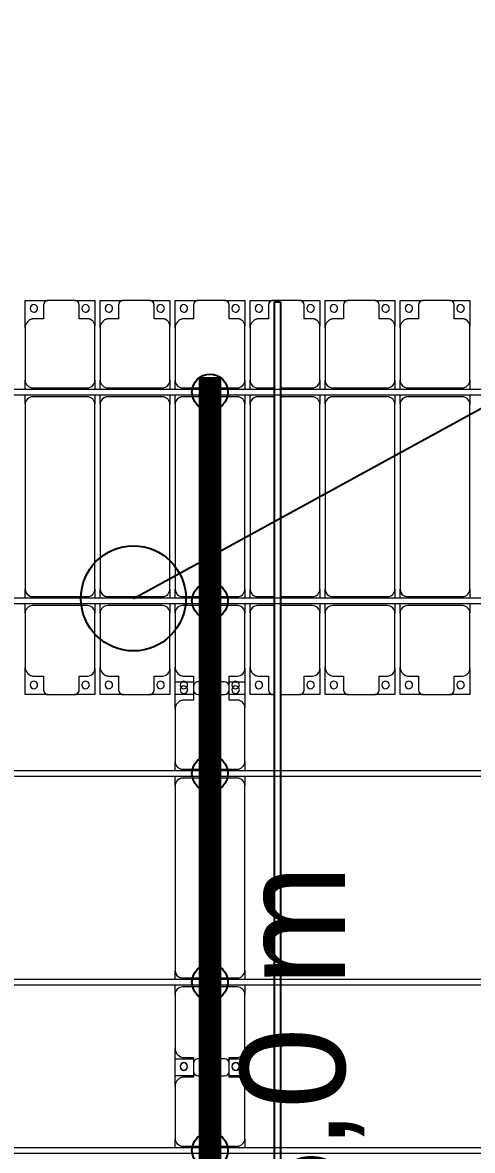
# Model space of a CAD drawing. Header units: millimetres. Extents: x -147246 to 112336, y -213734 to -86506.
# Drawn here: x -5364 to -2364, y -98215 to -90706 of the extents above; entities that cross this region are included whole.
import ezdxf

# ---------------------------------------------------------------- set-up
doc = ezdxf.new("R2010")
doc.units = ezdxf.units.MM
doc.layers.add('A-GENM', color=13, linetype='Continuous', lineweight=9)
doc.layers.add('S-BEAM', color=12, linetype='Continuous', lineweight=9)
for name, color, linetype in [('GC-BICH NEO', 6, 'Continuous'), ('GC-DAY NEO', 5, 'Continuous'), ('GC-GHI CHU', 2, 'Continuous'), ('GC-HOP 40x60 GIA CUONG', 1, 'Continuous')]:
    doc.layers.add(name, color=color, linetype=linetype)
doc.styles.add('GC_VN', font='arial.ttf')

# ---------------------------------------------------------------- blocks, each defined once
blk = doc.blocks.new('Dải phao đi lại kèm đỡ invester - DẢI PHAO ĐI LẠI-15551-BỐ TRÍ KHUNG KẾT CẤU BÈ PIN 05')
at = {"layer": 'A-GENM', "color": 7}
for p, q in [((134758.4, 1312.2), (134911.8, 1312.2)), ((134758.4, 1129.7), (134758.4, 1312.2)), ((134881.8, 1282.2), (134881.8, 1189.7)), ((135088.2, 1312.2), (134911.8, 1312.2)), ((135088.2, 1312.2), (135223.4, 1312.2)), ((135118.2, 1189.7), (135118.2, 1282.2)), ((135223.4, 1312.2), (135223.4, 1139.7)), ((135258.4, 1312.2), (135411.8, 1312.2)), ((135258.4, 1129.7), (135258.4, 1312.2)), ((135381.8, 1282.2), (135381.8, 1189.7)), ((135588.2, 1312.2), (135411.8, 1312.2)), ((135588.2, 1312.2), (135723.4, 1312.2)), ((135618.2, 1189.7), (135618.2, 1282.2)), ((135723.4, 1312.2), (135723.4, 1139.7)), ((135758.4, 1312.2), (135911.8, 1312.2)), ((135758.4, 1129.7), (135758.4, 1312.2)), ((135881.8, 1282.2), (135881.8, 1189.7)), ((136088.2, 1312.2), (135911.8, 1312.2)), ((136088.2, 1312.2), (136223.4, 1312.2)), ((136118.2, 1189.7), (136118.2, 1282.2)), ((136223.4, 1312.2), (136223.4, 1139.7)), ((136258.4, 1312.2), (136411.8, 1312.2)), ((136258.4, 1129.7), (136258.4, 1312.2)), ((136381.8, 1282.2), (136381.8, 1189.7)), ((136588.2, 1312.2), (136411.8, 1312.2)), ((136588.2, 1312.2), (136723.4, 1312.2)), ((136618.2, 1189.7), (136618.2, 1282.2)), ((136723.4, 1312.2), (136723.4, 1139.7)), ((136758.4, 1312.2), (136911.8, 1312.2)), ((136758.4, 1129.7), (136758.4, 1312.2)), ((136881.8, 1282.2), (136881.8, 1189.7)), ((137088.2, 1312.2), (136911.8, 1312.2)), ((137088.2, 1312.2), (137223.4, 1312.2)), ((137118.2, 1189.7), (137118.2, 1282.2)), ((137223.4, 1312.2), (137223.4, 1139.7)), ((137258.4, 1312.2), (137411.8, 1312.2)), ((137258.4, 1129.7), (137258.4, 1312.2)), ((137381.8, 1282.2), (137381.8, 1189.7)), ((137588.2, 1312.2), (137411.8, 1312.2)), ((137588.2, 1312.2), (137723.4, 1312.2)), ((137618.2, 1189.7), (137618.2, 1282.2)), ((137723.4, 1312.2), (137723.4, 1139.7)), ((134758.4, 1129.7), (134758.4, 779.7)), ((134881.8, 1189.7), (134818.4, 1189.7)), ((135173.4, 1189.7), (135118.2, 1189.7)), ((135223.4, 779.7), (135223.4, 1139.7)), ((135258.4, 1129.7), (135258.4, 779.7)), ((135381.8, 1189.7), (135318.4, 1189.7)), ((135673.4, 1189.7), (135618.2, 1189.7)), ((135723.4, 779.7), (135723.4, 1139.7)), ((135758.4, 1129.7), (135758.4, 779.7)), ((135881.8, 1189.7), (135818.4, 1189.7)), ((136173.4, 1189.7), (136118.2, 1189.7)), ((136223.4, 779.7), (136223.4, 1139.7)), ((136258.4, 1129.7), (136258.4, 779.7)), ((136381.8, 1189.7), (136318.4, 1189.7)), ((136673.4, 1189.7), (136618.2, 1189.7)), ((136723.4, 779.7), (136723.4, 1139.7)), ((136758.4, 1129.7), (136758.4, 779.7)), ((136881.8, 1189.7), (136818.4, 1189.7)), ((137173.4, 1189.7), (137118.2, 1189.7)), ((137223.4, 779.7), (137223.4, 1139.7)), ((137258.4, 1129.7), (137258.4, 779.7)), ((137381.8, 1189.7), (137318.4, 1189.7)), ((137673.4, 1189.7), (137618.2, 1189.7)), ((137723.4, 779.7), (137723.4, 1139.7)), ((134758.4, 721.1), (134758.4, 779.7)), ((135223.4, 779.7), (135223.4, 721.1)), ((135258.4, 721.1), (135258.4, 779.7)), ((135723.4, 779.7), (135723.4, 721.1)), ((135758.4, 721.1), (135758.4, 779.7)), ((136223.4, 779.7), (136223.4, 721.1)), ((136258.4, 721.1), (136258.4, 779.7)), ((136723.4, 779.7), (136723.4, 721.1)), ((136758.4, 721.1), (136758.4, 779.7)), ((137223.4, 779.7), (137223.4, 721.1)), ((137258.4, 721.1), (137258.4, 779.7)), ((137723.4, 779.7), (137723.4, 721.1)), ((134758.4, 620.3), (134758.4, 681.1)), ((134808.4, 729.7), (135173.4, 729.7)), ((135223.4, 681.1), (135223.4, 620.3)), ((135258.4, 620.3), (135258.4, 681.1)), ((135308.4, 729.7), (135673.4, 729.7)), ((135723.4, 681.1), (135723.4, 620.3)), ((135758.4, 620.3), (135758.4, 681.1)), ((135808.4, 729.7), (136173.4, 729.7)), ((136223.4, 681.1), (136223.4, 620.3)), ((136258.4, 620.3), (136258.4, 681.1)), ((136308.4, 729.7), (136421.3, 729.7)), ((136461.3, 729.7), (136673.4, 729.7)), ((136723.4, 681.1), (136723.4, 620.3)), ((136758.4, 620.3), (136758.4, 681.1)), ((136808.4, 729.7), (137173.4, 729.7)), ((137223.4, 681.1), (137223.4, 620.3)), ((137258.4, 620.3), (137258.4, 681.1)), ((137308.4, 729.7), (137673.4, 729.7)), ((137723.4, 681.1), (137723.4, 620.3)), ((134758.4, 620.3), (134758.4, -610.3)), ((135173.4, 670.3), (134808.4, 670.3)), ((135223.4, -610.3), (135223.4, 620.3)), ((135258.4, 620.3), (135258.4, -610.3)), ((135673.4, 670.3), (135308.4, 670.3)), ((135723.4, -610.3), (135723.4, 620.3)), ((135758.4, 620.3), (135758.4, -610.3)), ((136173.4, 670.3), (135808.4, 670.3)), ((136223.4, -610.3), (136223.4, 620.3)), ((136258.4, 620.3), (136258.4, -610.3)), ((136421.3, 670.3), (136308.4, 670.3)), ((136673.4, 670.3), (136461.3, 670.3)), ((136723.4, -610.3), (136723.4, 620.3)), ((136758.4, 620.3), (136758.4, -610.3)), ((137173.4, 670.3), (136808.4, 670.3)), ((137223.4, -610.3), (137223.4, 620.3)), ((137258.4, 620.3), (137258.4, -610.3)), ((137673.4, 670.3), (137308.4, 670.3)), ((137723.4, -610.3), (137723.4, 620.3)), ((134758.4, -668.9), (134758.4, -610.3)), ((134808.4, -660.3), (135173.4, -660.3)), ((135223.4, -610.3), (135223.4, -668.9)), ((135258.4, -668.9), (135258.4, -610.3)), ((135308.4, -660.3), (135673.4, -660.3)), ((135723.4, -610.3), (135723.4, -668.9)), ((135758.4, -668.9), (135758.4, -610.3)), ((135808.4, -660.3), (136173.4, -660.3)), ((136223.4, -610.3), (136223.4, -668.9)), ((136258.4, -668.9), (136258.4, -610.3)), ((136308.4, -660.3), (136421.3, -660.3)), ((136461.3, -660.3), (136673.4, -660.3)), ((136723.4, -610.3), (136723.4, -668.9)), ((136758.4, -668.9), (136758.4, -610.3)), ((136808.4, -660.3), (137173.4, -660.3)), ((137223.4, -610.3), (137223.4, -668.9)), ((137258.4, -668.9), (137258.4, -610.3)), ((137308.4, -660.3), (137673.4, -660.3)), ((137723.4, -610.3), (137723.4, -668.9)), ((134758.4, -769.7), (134758.4, -708.9)), ((135173.4, -719.7), (134808.4, -719.7)), ((135223.4, -708.9), (135223.4, -769.7)), ((135258.4, -769.7), (135258.4, -708.9)), ((135673.4, -719.7), (135308.4, -719.7)), ((135723.4, -708.9), (135723.4, -769.7)), ((135758.4, -769.7), (135758.4, -708.9)), ((136173.4, -719.7), (135808.4, -719.7)), ((136223.4, -708.9), (136223.4, -769.7)), ((136258.4, -769.7), (136258.4, -708.9)), ((136421.3, -719.7), (136308.4, -719.7)), ((136673.4, -719.7), (136461.3, -719.7)), ((136723.4, -708.9), (136723.4, -769.7)), ((136758.4, -769.7), (136758.4, -708.9)), ((137173.4, -719.7), (136808.4, -719.7)), ((137223.4, -708.9), (137223.4, -769.7)), ((137258.4, -769.7), (137258.4, -708.9)), ((137673.4, -719.7), (137308.4, -719.7)), ((137723.4, -708.9), (137723.4, -769.7)), ((134758.4, -769.7), (134758.4, -1129.7)), ((135223.4, -1139.7), (135223.4, -769.7)), ((135258.4, -769.7), (135258.4, -1129.7)), ((135723.4, -1139.7), (135723.4, -769.7)), ((135758.4, -769.7), (135758.4, -1129.7)), ((136223.4, -1139.7), (136223.4, -769.7)), ((136258.4, -769.7), (136258.4, -1129.7)), ((136723.4, -1139.7), (136723.4, -769.7)), ((136758.4, -769.7), (136758.4, -1129.7)), ((137223.4, -1139.7), (137223.4, -769.7)), ((137258.4, -769.7), (137258.4, -1129.7)), ((137723.4, -1139.7), (137723.4, -769.7)), ((134758.4, -1312.2), (134758.4, -1129.7)), ((134818.4, -1189.7), (134881.8, -1189.7)), ((134881.8, -1189.7), (134881.8, -1282.2)), ((135118.2, -1282.2), (135118.2, -1189.7)), ((135118.2, -1189.7), (135173.4, -1189.7)), ((135223.4, -1139.7), (135223.4, -1312.2)), ((135258.4, -1312.2), (135258.4, -1129.7)), ((135318.4, -1189.7), (135381.8, -1189.7)), ((135381.8, -1189.7), (135381.8, -1282.2)), ((135618.2, -1282.2), (135618.2, -1189.7)), ((135618.2, -1189.7), (135673.4, -1189.7)), ((135723.4, -1139.7), (135723.4, -1312.2)), ((135758.4, -1312.2), (135758.4, -1129.7)), ((135818.4, -1189.7), (135881.8, -1189.7)), ((135881.8, -1189.7), (135881.8, -1282.2)), ((136118.2, -1282.2), (136118.2, -1189.7)), ((136118.2, -1189.7), (136173.4, -1189.7)), ((136223.4, -1139.7), (136223.4, -1312.2)), ((136258.4, -1312.2), (136258.4, -1129.7)), ((136318.4, -1189.7), (136381.8, -1189.7)), ((136381.8, -1189.7), (136381.8, -1282.2)), ((136618.2, -1282.2), (136618.2, -1189.7)), ((136618.2, -1189.7), (136673.4, -1189.7)), ((136723.4, -1139.7), (136723.4, -1312.2)), ((136758.4, -1312.2), (136758.4, -1129.7)), ((136818.4, -1189.7), (136881.8, -1189.7)), ((136881.8, -1189.7), (136881.8, -1282.2)), ((137118.2, -1282.2), (137118.2, -1189.7)), ((137118.2, -1189.7), (137173.4, -1189.7)), ((137223.4, -1139.7), (137223.4, -1312.2)), ((137258.4, -1312.2), (137258.4, -1129.7)), ((137318.4, -1189.7), (137381.8, -1189.7)), ((137381.8, -1189.7), (137381.8, -1282.2)), ((137618.2, -1282.2), (137618.2, -1189.7)), ((137618.2, -1189.7), (137673.4, -1189.7)), ((137723.4, -1139.7), (137723.4, -1312.2)), ((134911.8, -1312.2), (134758.4, -1312.2)), ((134911.8, -1312.2), (135088.2, -1312.2)), ((135223.4, -1312.2), (135088.2, -1312.2)), ((135411.8, -1312.2), (135258.4, -1312.2)), ((135411.8, -1312.2), (135588.2, -1312.2)), ((135723.4, -1312.2), (135588.2, -1312.2)), ((135881.6, -1312.2), (135758.4, -1312.2)), ((135911.8, -1312.2), (136088.2, -1312.2)), ((136223.4, -1312.2), (136118, -1312.2)), ((136411.8, -1312.2), (136258.4, -1312.2)), ((136411.8, -1312.2), (136421.3, -1312.2)), ((136461.3, -1312.2), (136588.2, -1312.2)), ((136723.4, -1312.2), (136588.2, -1312.2)), ((136911.8, -1312.2), (136758.4, -1312.2)), ((136911.8, -1312.2), (137088.2, -1312.2)), ((137223.4, -1312.2), (137088.2, -1312.2)), ((137411.8, -1312.2), (137258.4, -1312.2)), ((137411.8, -1312.2), (137588.2, -1312.2)), ((137723.4, -1312.2), (137588.2, -1312.2))]:
    blk.add_line(p, q, dxfattribs=at)
for centre, radius, start, end in [((134816.8, 1258.6), 25, 90, 270), ((134816.8, 1258.6), 25, 270, 90), ((134911.8, 1282.2), 30, 90, 180), ((134911.8, 1282.2), 30, 90, 150), ((135088.2, 1282.2), 30, 0, 90), ((135088.2, 1282.2), 30, 30, 90), ((135161.8, 1258.6), 25, 90, 270), ((135161.8, 1258.6), 25, 270, 90), ((135316.8, 1258.6), 25, 90, 270), ((135316.8, 1258.6), 25, 270, 90), ((135411.8, 1282.2), 30, 90, 180), ((135411.8, 1282.2), 30, 90, 150), ((135588.2, 1282.2), 30, 0, 90), ((135588.2, 1282.2), 30, 30, 90), ((135661.8, 1258.6), 25, 90, 270), ((135661.8, 1258.6), 25, 270, 90), ((135816.8, 1258.6), 25, 90, 270), ((135816.8, 1258.6), 25, 270, 90), ((135911.8, 1282.2), 30, 90, 180), ((135911.8, 1282.2), 30, 90, 150), ((136088.2, 1282.2), 30, 0, 90), ((136088.2, 1282.2), 30, 30, 90), ((136161.8, 1258.6), 25, 90, 270), ((136161.8, 1258.6), 25, 270, 90), ((136316.8, 1258.6), 25, 90, 270), ((136316.8, 1258.6), 25, 270, 90), ((136411.8, 1282.2), 30, 90, 180), ((136411.8, 1282.2), 30, 90, 150), ((136588.2, 1282.2), 30, 0, 90), ((136588.2, 1282.2), 30, 30, 90), ((136661.8, 1258.6), 25, 90, 270), ((136661.8, 1258.6), 25, 270, 90), ((136816.8, 1258.6), 25, 90, 270), ((136816.8, 1258.6), 25, 270, 90), ((136911.8, 1282.2), 30, 90, 180), ((136911.8, 1282.2), 30, 90, 150), ((137088.2, 1282.2), 30, 0, 90), ((137088.2, 1282.2), 30, 30, 90), ((137161.8, 1258.6), 25, 90, 270), ((137161.8, 1258.6), 25, 270, 90), ((137316.8, 1258.6), 25, 90, 270), ((137316.8, 1258.6), 25, 270, 90), ((137411.8, 1282.2), 30, 90, 180), ((137411.8, 1282.2), 30, 90, 150), ((137588.2, 1282.2), 30, 360, 90), ((137588.2, 1282.2), 30, 30, 90), ((137661.8, 1258.6), 25, 90, 270), ((137661.8, 1258.6), 25, 270, 90), ((135161.8, 1258.6), 25, 180, 195), ((135661.8, 1258.6), 25, 180, 195), ((136161.8, 1258.6), 25, 180, 195), ((136661.8, 1258.6), 25, 180, 195), ((137161.8, 1258.6), 25, 180, 195), ((137661.8, 1258.6), 25, 180, 195), ((134818.4, 1129.7), 60, 90, 180), ((134818.4, 1129.7), 60, 90, 120), ((135173.4, 1139.7), 50, 0, 90), ((135173.4, 1139.7), 50, 45, 90), ((135318.4, 1129.7), 60, 90, 180), ((135318.4, 1129.7), 60, 90, 120), ((135673.4, 1139.7), 50, 0, 90), ((135673.4, 1139.7), 50, 45, 90), ((135818.4, 1129.7), 60, 90, 180), ((135818.4, 1129.7), 60, 90, 120), ((136173.4, 1139.7), 50, 0, 90), ((136173.4, 1139.7), 50, 45, 90), ((136318.4, 1129.7), 60, 90, 180), ((136318.4, 1129.7), 60, 90, 120), ((136673.4, 1139.7), 50, 0, 90), ((136673.4, 1139.7), 50, 45, 90), ((136818.4, 1129.7), 60, 90, 180), ((136818.4, 1129.7), 60, 90, 120), ((137173.4, 1139.7), 50, 360, 90), ((137173.4, 1139.7), 50, 45, 90), ((137318.4, 1129.7), 60, 90, 180), ((137318.4, 1129.7), 60, 90, 120), ((137673.4, 1139.7), 50, 0, 90), ((137673.4, 1139.7), 50, 45, 90), ((134808.4, 779.7), 50, 180, 270), ((135173.4, 779.7), 50, 270, 0), ((135308.4, 779.7), 50, 180, 270), ((135673.4, 779.7), 50, 270, 360), ((135808.4, 779.7), 50, 180, 270), ((136173.4, 779.7), 50, 270, 0), ((136308.4, 779.7), 50, 180, 270), ((136673.4, 779.7), 50, 270, 0), ((136808.4, 779.7), 50, 180, 270), ((137173.4, 779.7), 50, 270, 0), ((137308.4, 779.7), 50, 180, 270), ((137673.4, 779.7), 50, 270, 0), ((134808.4, 779.7), 50, 225, 270), ((135173.4, 779.7), 50, 270, 315), ((135308.4, 779.7), 50, 225, 270), ((135673.4, 779.7), 50, 270, 315), ((135808.4, 779.7), 50, 225, 270), ((136173.4, 779.7), 50, 270, 315), ((136308.4, 779.7), 50, 225, 270), ((136673.4, 779.7), 50, 270, 315), ((136808.4, 779.7), 50, 225, 270), ((137173.4, 779.7), 50, 270, 315), ((137308.4, 779.7), 50, 225, 270), ((137673.4, 779.7), 50, 270, 315), ((134808.4, 620.3), 50, 90, 180), ((134808.4, 620.3), 50, 90, 165), ((135173.4, 620.3), 50, 0, 90), ((135173.4, 620.3), 50, 0, 90), ((135308.4, 620.3), 50, 90, 180), ((135308.4, 620.3), 50, 90, 165), ((135673.4, 620.3), 50, 0, 90), ((135673.4, 620.3), 50, 0, 90), ((135808.4, 620.3), 50, 90, 180), ((135808.4, 620.3), 50, 90, 165), ((136173.4, 620.3), 50, 360, 90), ((136173.4, 620.3), 50, 360, 90), ((136308.4, 620.3), 50, 90, 180), ((136308.4, 620.3), 50, 90, 165), ((136673.4, 620.3), 50, 0, 90), ((136673.4, 620.3), 50, 0, 90), ((136808.4, 620.3), 50, 90, 180), ((136808.4, 620.3), 50, 90, 165), ((137173.4, 620.3), 50, 0, 90), ((137173.4, 620.3), 50, 0, 90), ((137308.4, 620.3), 50, 90, 180), ((137308.4, 620.3), 50, 90, 165), ((137673.4, 620.3), 50, 0, 90), ((137673.4, 620.3), 50, 0, 90), ((134808.4, -610.3), 50, 180, 270), ((134808.4, -610.3), 50, 180, 255), ((135173.4, -610.3), 50, 270, 0), ((135173.4, -610.3), 50, 315, 0), ((135308.4, -610.3), 50, 180, 270), ((135308.4, -610.3), 50, 180, 255), ((135673.4, -610.3), 50, 270, 0), ((135673.4, -610.3), 50, 315, 0), ((135808.4, -610.3), 50, 180, 270), ((135808.4, -610.3), 50, 180, 255), ((136173.4, -610.3), 50, 270, 0), ((136173.4, -610.3), 50, 315, 0), ((136308.4, -610.3), 50, 180, 270), ((136308.4, -610.3), 50, 180, 255), ((136673.4, -610.3), 50, 270, 0), ((136673.4, -610.3), 50, 315, 0), ((136808.4, -610.3), 50, 180, 270), ((136808.4, -610.3), 50, 180, 255), ((137173.4, -610.3), 50, 270, 0), ((137173.4, -610.3), 50, 315, 0), ((137308.4, -610.3), 50, 180, 270), ((137308.4, -610.3), 50, 180, 255), ((137673.4, -610.3), 50, 270, 0), ((137673.4, -610.3), 50, 315, 0), ((134808.4, -769.7), 50, 90, 180), ((134808.4, -769.7), 50, 90, 135), ((135173.4, -769.7), 50, 0, 90), ((135173.4, -769.7), 50, 45, 90), ((135308.4, -769.7), 50, 90, 180), ((135308.4, -769.7), 50, 90, 135), ((135673.4, -769.7), 50, 0, 90), ((135673.4, -769.7), 50, 45, 90), ((135808.4, -769.7), 50, 90, 180), ((135808.4, -769.7), 50, 90, 135), ((136173.4, -769.7), 50, 0, 90), ((136173.4, -769.7), 50, 45, 90), ((136308.4, -769.7), 50, 90, 180), ((136308.4, -769.7), 50, 90, 135), ((136673.4, -769.7), 50, 0, 90), ((136673.4, -769.7), 50, 45, 90), ((136808.4, -769.7), 50, 90, 180), ((136808.4, -769.7), 50, 90, 135), ((137173.4, -769.7), 50, 0, 90), ((137173.4, -769.7), 50, 45, 90), ((137308.4, -769.7), 50, 90, 180), ((137308.4, -769.7), 50, 90, 135), ((137673.4, -769.7), 50, 360, 90), ((137673.4, -769.7), 50, 45, 90), ((134818.4, -1129.7), 60, 180, 270), ((134818.4, -1129.7), 60, 240, 270), ((135173.4, -1139.7), 50, 270, 0), ((135173.4, -1139.7), 50, 270, 315), ((135318.4, -1129.7), 60, 180, 270), ((135318.4, -1129.7), 60, 240, 270), ((135673.4, -1139.7), 50, 270, 0), ((135673.4, -1139.7), 50, 270, 315), ((135818.4, -1129.7), 60, 180, 270), ((135818.4, -1129.7), 60, 240, 270), ((136173.4, -1139.7), 50, 270, 0), ((136173.4, -1139.7), 50, 270, 315), ((136318.4, -1129.7), 60, 180, 270), ((136318.4, -1129.7), 60, 240, 270), ((136673.4, -1139.7), 50, 270, 0), ((136673.4, -1139.7), 50, 270, 315), ((136818.4, -1129.7), 60, 180, 270), ((136818.4, -1129.7), 60, 240, 270), ((137173.4, -1139.7), 50, 270, 360), ((137173.4, -1139.7), 50, 270, 315), ((137318.4, -1129.7), 60, 180, 270), ((137318.4, -1129.7), 60, 240, 270), ((137673.4, -1139.7), 50, 270, 0), ((137673.4, -1139.7), 50, 270, 315), ((134816.8, -1248.6), 25, 90, 270), ((134816.8, -1248.6), 25, 270, 90), ((135161.8, -1248.6), 25, 90, 270), ((135161.8, -1248.6), 25, 165, 180), ((135161.8, -1248.6), 25, 270, 90), ((135316.8, -1248.6), 25, 90, 270), ((135316.8, -1248.6), 25, 270, 90), ((135661.8, -1248.6), 25, 90, 270), ((135661.8, -1248.6), 25, 165, 180), ((135661.8, -1248.6), 25, 270, 90), ((135816.8, -1248.6), 25, 90, 270), ((135816.8, -1248.6), 25, 270, 90), ((136161.8, -1248.6), 25, 90, 270), ((136161.8, -1248.6), 25, 270, 90), ((136316.8, -1248.6), 25, 90, 270), ((136316.8, -1248.6), 25, 270, 90), ((136661.8, -1248.6), 25, 90, 270), ((136661.8, -1248.6), 25, 165, 180), ((136661.8, -1248.6), 25, 270, 90), ((136816.8, -1248.6), 25, 90, 270), ((136816.8, -1248.6), 25, 270, 90), ((137161.8, -1248.6), 25, 90, 270), ((137161.8, -1248.6), 25, 165, 180), ((137161.8, -1248.6), 25, 270, 90), ((137316.8, -1248.6), 25, 90, 270), ((137316.8, -1248.6), 25, 270, 90), ((137661.8, -1248.6), 25, 90, 270), ((137661.8, -1248.6), 25, 165, 180), ((137661.8, -1248.6), 25, 270, 90), ((134911.8, -1282.2), 30, 180, 270), ((134911.8, -1282.2), 30, 210, 270), ((135088.2, -1282.2), 30, 270, 0), ((135088.2, -1282.2), 30, 270, 330), ((135411.8, -1282.2), 30, 180, 270), ((135411.8, -1282.2), 30, 210, 270), ((135588.2, -1282.2), 30, 270, 360), ((135588.2, -1282.2), 30, 270, 330), ((135911.8, -1282.2), 30, 180, 270), ((136088.2, -1282.2), 30, 270, 360), ((136411.8, -1282.2), 30, 180, 270), ((136411.8, -1282.2), 30, 210, 270), ((136588.2, -1282.2), 30, 270, 360), ((136588.2, -1282.2), 30, 270, 330), ((136911.8, -1282.2), 30, 180, 270), ((136911.8, -1282.2), 30, 210, 270), ((137088.2, -1282.2), 30, 270, 360), ((137088.2, -1282.2), 30, 270, 330), ((137411.8, -1282.2), 30, 180, 270), ((137411.8, -1282.2), 30, 210, 270), ((137588.2, -1282.2), 30, 270, 0), ((137588.2, -1282.2), 30, 270, 330)]:
    blk.add_arc(centre, radius, start, end, dxfattribs=at)
blk = doc.blocks.new('Dầm C52 - Dầm C52-18760-BỐ TRÍ KHUNG KẾT CẤU BÈ PIN 05')
at = {"layer": 'S-BEAM', "color": 1}
for p, q in [((-74474.317946, 20), (74474.317946, 20)), ((74474.317946, -20), (-74474.317946, -20))]:
    blk.add_line(p, q, dxfattribs=at)
blk = doc.blocks.new('Dầm C52 - Dầm C52-18761-BỐ TRÍ KHUNG KẾT CẤU BÈ PIN 05')
at = {"layer": 'S-BEAM', "color": 1}
for p, q in [((-74474.3, 20), (74474.3, 20)), ((74474.3, -20), (-74474.3, -20))]:
    blk.add_line(p, q, dxfattribs=at)
blk = doc.blocks.new('Dầm C52 - Dầm C52-18762-BỐ TRÍ KHUNG KẾT CẤU BÈ PIN 05')
at = {"layer": 'S-BEAM', "color": 1}
for p, q in [((-74474.3, 20), (74474.3, 20)), ((74474.3, -20), (-74474.3, -20))]:
    blk.add_line(p, q, dxfattribs=at)
blk = doc.blocks.new('Dai phao do pin - DẢI PHAO ĐỠ PIN-V71-BỐ TRÍ KHUNG KẾT CẤU BÈ PIN 05')
at = {"layer": 'A-GENM', "color": 7}
for p, q in [((-1312.2, 223.4), (-1139.7, 223.4)), ((-1312.2, 118.4), (-1312.2, 223.4)), ((-1189.7, 173.4), (-1189.7, 118.2)), ((-779.7, 223.4), (-1139.7, 223.4)), ((-779.7, 223.4), (-721.1, 223.4)), ((-729.7, -191.6), (-729.7, 173.4)), ((-681.1, 223.4), (-620.3, 223.4)), ((-670.3, 173.4), (-670.3, -191.6)), ((610.3, 223.4), (-620.3, 223.4)), ((610.3, 223.4), (668.9, 223.4)), ((660.3, -191.6), (660.3, 173.4)), ((708.9, 223.4), (769.7, 223.4)), ((719.7, 173.4), (719.7, -191.6)), ((1139.7, 223.4), (769.7, 223.4)), ((1139.7, 223.4), (1312.2, 223.4)), ((1189.7, 118.2), (1189.7, 173.4)), ((1197.8, 223.4), (1370.3, 223.4)), ((1197.8, 118.2), (1197.8, 223.4)), ((1312.2, 223.4), (1312.2, 118.2)), ((1320.3, 173.4), (1320.3, 118.2)), ((1730.3, 223.4), (1370.3, 223.4)), ((1730.3, 223.4), (1788.9, 223.4)), ((1780.3, -191.6), (1780.3, 173.4)), ((-1312.2, 88.2), (-1312.2, -88.2)), ((-1189.7, 118.2), (-1282.2, 118.2)), ((1282.2, 118.2), (1189.7, 118.2)), ((1197.8, 88.2), (1197.8, -88.2)), ((1320.3, 118.2), (1227.8, 118.2)), ((1312.2, -88.2), (1312.2, 88.2)), ((-1312.2, -241.6), (-1312.2, -118)), ((-1282.2, -118.2), (-1189.7, -118.2)), ((-1189.7, -118.2), (-1189.7, -181.6)), ((1189.7, -181.6), (1189.7, -118.2)), ((1189.7, -118.2), (1282.2, -118.2)), ((1197.8, -241.6), (1197.8, -118.2)), ((1227.8, -118.2), (1320.3, -118.2)), ((1312.2, -118.2), (1312.2, -241.6)), ((1320.3, -118.2), (1320.3, -181.6)), ((-1129.7, -241.6), (-1312.2, -241.6)), ((-1129.7, -241.6), (-779.7, -241.6)), ((-721.1, -241.6), (-779.7, -241.6)), ((-620.3, -241.6), (-681.1, -241.6)), ((-620.3, -241.6), (610.3, -241.6)), ((668.9, -241.6), (610.3, -241.6)), ((769.7, -241.6), (708.9, -241.6)), ((769.7, -241.6), (1129.7, -241.6)), ((1312.2, -241.6), (1129.7, -241.6)), ((1380.3, -241.6), (1197.8, -241.6)), ((1380.3, -241.6), (1730.3, -241.6)), ((1788.9, -241.6), (1730.3, -241.6))]:
    blk.add_line(p, q, dxfattribs=at)
for centre, radius, start, end in [((-1258.6, 161.8), 25, 360, 180), ((-1258.6, 161.8), 25, 180, 360), ((-1139.7, 173.4), 50, 90, 180), ((-1139.7, 173.4), 50, 135, 180), ((-779.7, 173.4), 50, 0, 90), ((-779.7, 173.4), 50, 0, 45), ((-620.3, 173.4), 50, 90, 180), ((-620.3, 173.4), 50, 90, 180), ((610.3, 173.4), 50, 0, 90), ((610.3, 173.4), 50, 45, 90), ((769.7, 173.4), 50, 90, 180), ((769.7, 173.4), 50, 135, 180), ((1139.7, 173.4), 50, 360, 90), ((1139.7, 173.4), 50, 360, 45), ((1248.6, 161.8), 25, 0, 180), ((1248.6, 161.8), 25, 180, 0), ((1251.4, 161.8), 25, 0, 180), ((1251.4, 161.8), 25, 180, 360), ((1370.3, 173.4), 50, 90, 180), ((1370.3, 173.4), 50, 135, 180), ((1730.3, 173.4), 50, 0, 90), ((1730.3, 173.4), 50, 0, 45), ((-1282.2, 88.2), 30, 90, 180), ((1227.8, 88.2), 30, 90, 180), ((1282.2, 88.2), 30, 0, 90), ((-1282.2, -88.2), 30, 180, 270), ((1227.8, -88.2), 30, 180, 270), ((1282.2, -88.2), 30, 270, 0), ((-1258.6, -183.2), 25, 360, 180), ((-1258.6, -183.2), 25, 180, 360), ((-1129.7, -181.6), 60, 180, 270), ((-1129.7, -181.6), 60, 180, 210), ((-779.7, -191.6), 50, 270, 0), ((-779.7, -191.6), 50, 315, 0), ((-620.3, -191.6), 50, 180, 270), ((-620.3, -191.6), 50, 180, 255), ((610.3, -191.6), 50, 270, 0), ((610.3, -191.6), 50, 270, 345), ((769.7, -191.6), 50, 180, 270), ((769.7, -191.6), 50, 180, 225), ((1129.7, -181.6), 60, 270, 360), ((1129.7, -181.6), 60, 330, 360), ((1248.6, -183.2), 25, 0, 180), ((1248.6, -183.2), 25, 180, 0), ((1251.4, -183.2), 25, 0, 180), ((1251.4, -183.2), 25, 180, 360), ((1380.3, -181.6), 60, 180, 270), ((1380.3, -181.6), 60, 180, 210), ((1730.3, -191.6), 50, 270, 360), ((1730.3, -191.6), 50, 315, 360)]:
    blk.add_arc(centre, radius, start, end, dxfattribs=at)
blk = doc.blocks.new('Dầm C52 - Hộp 40x60-25905-BỐ TRÍ KHUNG KẾT CẤU BÈ PIN 05')
at = {"layer": 'S-BEAM', "color": 3, "lineweight": 25}
for p, q in [((-55977.2, -20), (-55977.2, 20)), ((-55977.2, 20), (55977.2, 20)), ((55977.2, -20), (-55977.2, -20))]:
    blk.add_line(p, q, dxfattribs=at)
blk = doc.blocks.new('HOBANMONG_BEPIN 5_rvt-1-BỐ TRÍ KHUNG KẾT CẤU BÈ PIN 05')
at = {"layer": 'A-GENM', "color": 3, "lineweight": 25}
for name, p, rotation in [('Dải phao đi lại kèm đỡ invester - DẢI PHAO ĐI LẠI-15551-BỐ TRÍ KHUNG KẾT CẤU BÈ PIN 05', (-140105.3, -93866.7), 359.9997710135151), ('Dai phao do pin - DẢI PHAO ĐỠ PIN-V71-BỐ TRÍ KHUNG KẾT CẤU BÈ PIN 05', (-4105.5, -96406.2), 269.9997710125194)]:
    blk.add_blockref(name, p, dxfattribs=dict(at, rotation=rotation))
at = {"layer": 'S-BEAM', "color": 3, "lineweight": 25}
for name, p, rotation in [('Dầm C52 - Hộp 40x60-25905-BỐ TRÍ KHUNG KẾT CẤU BÈ PIN 05', (-3664.2, -148542.1), 269.9997710125197), ('Dầm C52 - Dầm C52-18760-BỐ TRÍ KHUNG KẾT CẤU BÈ PIN 05', (-66079.8, -93165.9), 179.9997710135151), ('Dầm C52 - Dầm C52-18761-BỐ TRÍ KHUNG KẾT CẤU BÈ PIN 05', (-66079.8, -94555.9), 179.9997710135151), ('Dầm C52 - Dầm C52-18761-BỐ TRÍ KHUNG KẾT CẤU BÈ PIN 05', (-66079.8, -95704.9), 179.9997710135151), ('Dầm C52 - Dầm C52-18762-BỐ TRÍ KHUNG KẾT CẤU BÈ PIN 05', (-66079.8, -97094.9), 179.9997710135151), ('Dầm C52 - Dầm C52-18762-BỐ TRÍ KHUNG KẾT CẤU BÈ PIN 05', (-66079.8, -98214.9), 179.9997710135151)]:
    blk.add_blockref(name, p, dxfattribs=dict(at, rotation=rotation))

msp = doc.modelspace()

# ---------------------------------------------------------------- linework, layer by layer
at = {"layer": 'GC-BICH NEO'}
msp.add_circle((-4624.8, -94539.6), 350, dxfattribs=at)
at = {"layer": 'GC-DAY NEO'}
msp.add_line((-4624.8, -94539.6), (2396.5, -90705.5), dxfattribs=at)
at = {"layer": 'GC-HOP 40x60 GIA CUONG', "const_width": 150}
msp.add_lwpolyline([(-4114.6, -108065.9), (-4114.6, -93065.9)], dxfattribs=at)
at = {"layer": 'GC-HOP 40x60 GIA CUONG'}
for centre in [(-4114.6, -93165.9), (-4114.6, -94555.9), (-4114.6, -95704.9), (-4114.6, -97094.9), (-4114.6, -98214.9)]:
    msp.add_circle(centre, 120, dxfattribs=at)

# ---------------------------------------------------------------- block references
at = {"lineweight": 5}
msp.add_blockref('HOBANMONG_BEPIN 5_rvt-1-BỐ TRÍ KHUNG KẾT CẤU BÈ PIN 05', (0, 0), dxfattribs=at)

# ---------------------------------------------------------------- texts
at = {"layer": 'GC-GHI CHU', "style": 'GC_VN'}
msp.add_text('B5-48: 1×15,0 m', height=700, rotation=90, dxfattribs=at).set_placement((-3214.6, -103565.9))

doc.saveas('drawing.dxf')
